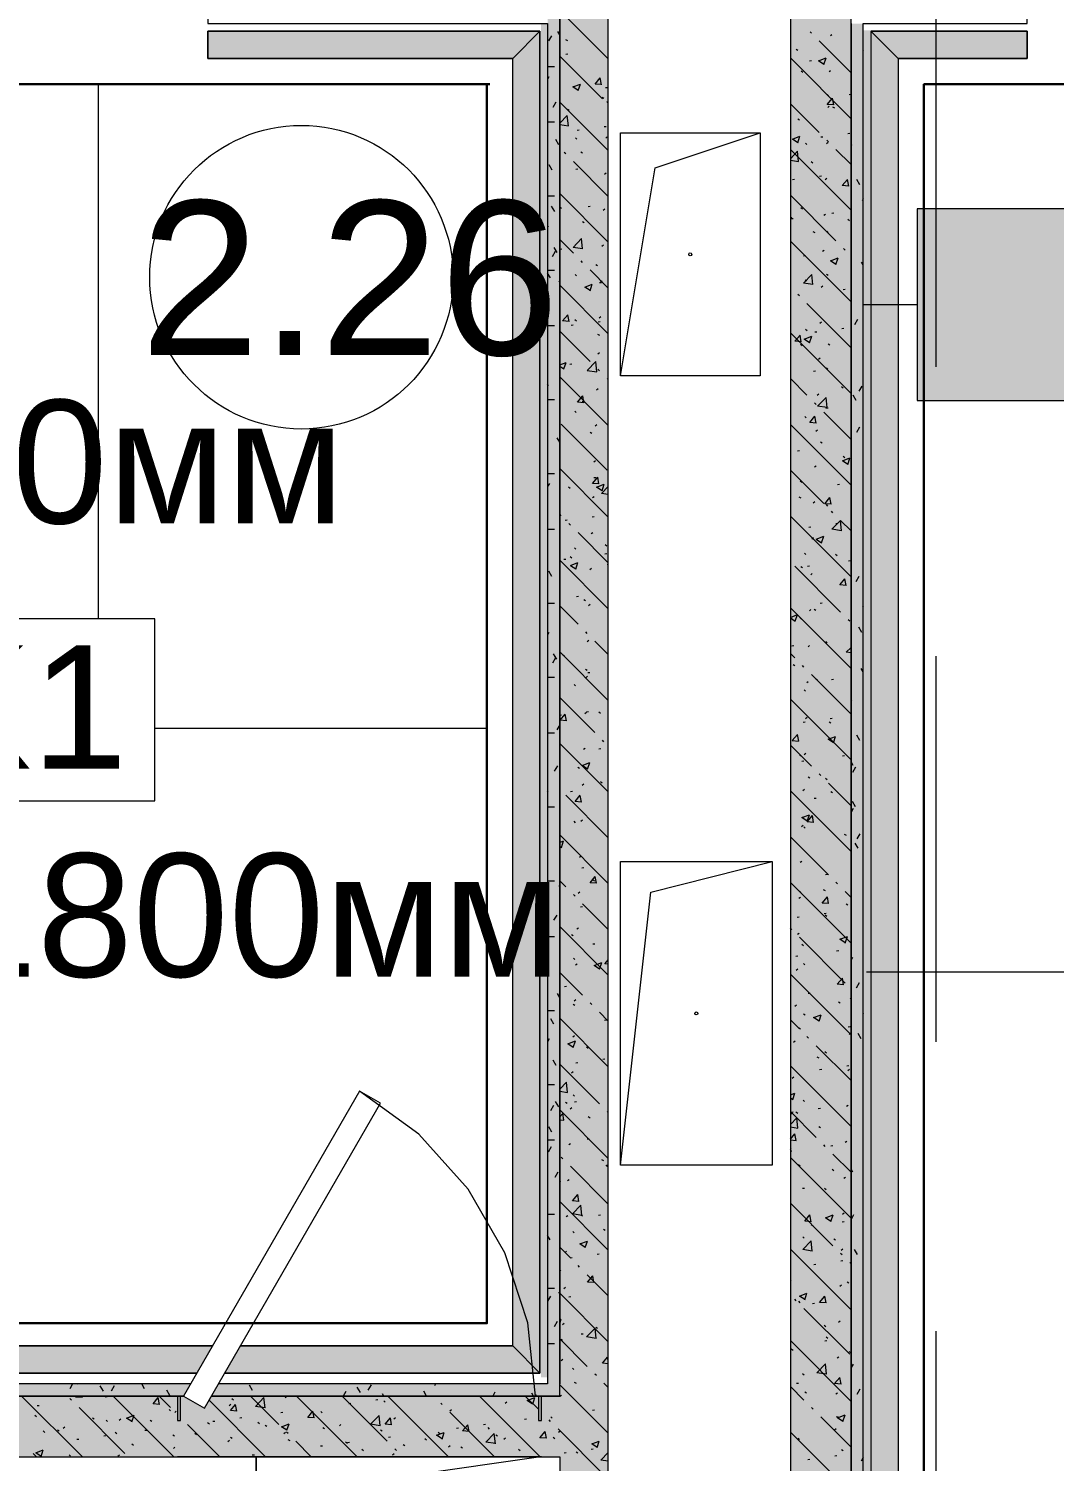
# Model space of a CAD drawing. Header units: millimetres. Extents: x -3817 to 677485, y -22715 to 103890.
# Drawn here: x 396348 to 398038, y 7212 to 9571 of the extents above; entities that cross this region are included whole.
import ezdxf

# ---------------------------------------------------------------- set-up
doc = ezdxf.new("R2010")
doc.units = ezdxf.units.MM
doc.layers.add('PDF _Геометрия', color=7, linetype='Continuous', true_color=0x1d1d1d)
doc.layers.add('PDF _Сплошная заливка', color=7, linetype='Continuous', true_color=0xffffff)
doc.layers.add('PDF _Текст', color=7, linetype='Continuous')
doc.styles.add('PDF GOST-Common', font='arial.ttf')

msp = doc.modelspace()

# ---------------------------------------------------------------- hatches: boundary and pattern name
at = {"layer": 'PDF _Сплошная заливка', "transparency": 33554559}
for points in [[(397202.9, 7339), (397222.9, 7339), (397222.9, 9599), (397202.9, 9599), (397202.9, 8780.2)], [(397702.9, 6649), (397722.9, 6649), (397722.9, 9579), (397702.9, 9579), (397702.9, 6911.4)], [(397187.9, 7219), (397222.9, 7219), (397222.9, 7319), (397192.9, 7317.3), (397192.9, 7279), (397187.9, 7279), (397187.9, 7319), (396649.1, 7319), (396637.5, 7299), (396602.9, 7319), (396597.9, 7319), (396597.9, 7279), (396592.9, 7279), (396592.9, 7319), (394842.9, 7319), (394842.9, 7219), (396927.5, 7219)]]:
    msp.add_hatch(color=256, dxfattribs=at).paths.add_polyline_path(points)
at = {"layer": 'PDF _Сплошная заливка', "true_color": 0xd7cdc4, "transparency": 33554559}
h = msp.add_hatch(color=254, dxfattribs=at)
h.paths.add_polyline_path([(396670.7, 7356.5), (397190.4, 7356.5), (397145.4, 7401.5), (396696.7, 7401.5)], flags=0)
h.paths.add_polyline_path([(396624.5, 7356.5), (396650.5, 7401.5), (394920.4, 7401.5), (394875.4, 7356.5), (396602.9, 7356.5)], flags=0)
at = {"layer": 'PDF _Сплошная заливка', "transparency": 33554559}
h = msp.add_hatch(color=256, dxfattribs=at)
h.paths.add_polyline_path([(396602.9, 7319), (396614.4, 7339), (394862.9, 7339), (394862.9, 7319), (396597.9, 7319)], flags=0)
h.paths.add_polyline_path([(397222.9, 7319), (397222.9, 7339), (396660.6, 7339), (396649.1, 7319), (397192.9, 7319)], flags=0)

# ---------------------------------------------------------------- linework, layer by layer
at = {"layer": 'PDF _Геометрия', "color": 253, "lineweight": 9, "true_color": 0xaaaaaa}
for points in [[(397842.9, 9013.6), (397842.9, 10601.1)], [(397842.9, 7902.3), (397842.9, 8537.3)], [(397182.9, 7319), (397170.2, 7439.6), (397132.7, 7554.9), (397072.1, 7659.9), (396991, 7750), (396892.9, 7821.3)], [(397842.9, 5838.6), (397842.9, 7426.1)]]:
    msp.add_lwpolyline(points, dxfattribs=at)
at = {"layer": 'PDF _Геометрия', "color": 9, "lineweight": 9, "true_color": 0xc0c0c0}
for points in [[(396614.4, 7339), (394862.9, 7339), (394862.9, 9579), (395543.4, 9579), (395543.4, 9591)], [(397722.9, 5679), (397702.9, 5679), (397702.9, 5899), (395422.9, 5899), (395422.9, 7219), (397222.9, 7219), (397222.9, 6649), (397302.9, 6649), (397302.9, 9599), (397602.9, 9599), (397602.9, 6649), (397702.9, 6649), (397402.7, 6649), (397402.7, 6629), (397722.9, 6629), (397722.9, 6649), (397722.9, 9579), (397992.9, 9579), (397992.9, 9591)], [(396643.4, 9591), (396643.4, 9579), (397202.9, 9579), (397202.9, 7339), (396660.6, 7339)], [(397192.9, 7219), (396592.9, 7219)]]:
    msp.add_lwpolyline(points, dxfattribs=at)
msp.add_lwpolyline([(397222.9, 9599), (397222.9, 7339)], close=True, dxfattribs=at)
at = {"layer": 'PDF _Геометрия', "color": 252, "lineweight": 9, "true_color": 0x878787}
for points in [[(397302.9, 9520.7), (397224.6, 9599)], [(397637.8, 9563), (397635.3, 9565.5)], [(397668.8, 9559.2), (397671.5, 9561.2)], [(397232.7, 9553), (397235.5, 9551.2)], [(397612.3, 9536.9), (397615.2, 9535.1)], [(397702.9, 9497.9), (397650.4, 9550.4)], [(397293.3, 9454.9), (397222.9, 9525.3)], [(397232.8, 9528.9), (397236.1, 9529.3)], [(397702.9, 9422.4), (397602.9, 9522.4)], [(397634.3, 9517.8), (397637.7, 9518.2)], [(397658.3, 9511.8), (397649.4, 9517.8), (397661.9, 9522.6)], [(397658.3, 9511.8), (397661.9, 9522.5)], [(397291.8, 9478.5), (397281.1, 9479.4), (397289.7, 9489.6)], [(397291.8, 9478.4), (397289.7, 9489.6)], [(397620.8, 9501.4), (397623.3, 9499.1)], [(397666.6, 9500), (397669.3, 9502)], [(397253.4, 9468.7), (397244.5, 9474.7), (397257, 9479.5)], [(397253.4, 9468.7), (397257, 9479.4)], [(397298.3, 9473.5), (397301.7, 9474)], [(397663.4, 9462.3), (397665.9, 9460.1)], [(397699.8, 9462.4), (397702.9, 9462.8)], [(397302.9, 9369.8), (397222.9, 9449.8)], [(397235.6, 9438.2), (397238.4, 9436.4)], [(397293, 9458.1), (397295.8, 9456.3)], [(397300.8, 9449.4), (397302.9, 9451)], [(397650.4, 9399.6), (397602.9, 9447)], [(397674.3, 9445), (397663.7, 9445.9), (397672.3, 9456.2)], [(397664.5, 9440.8), (397667.1, 9442.9)], [(397674.4, 9445), (397672.3, 9456.1)], [(397672.6, 9442.1), (397675.5, 9440.3)], [(397222.9, 9414.8), (397235.1, 9427.6)], [(397237.1, 9410.7), (397235.1, 9427.6)], [(397615.2, 9422.2), (397618, 9420.4)], [(397222.9, 9412.9), (397237.1, 9410.7)], [(397248.7, 9391.1), (397251.1, 9388.9)], [(397251.6, 9403.4), (397254.9, 9403.8)], [(397296.1, 9409.3), (397299.4, 9409.7)], [(397298.7, 9390.3), (397301.3, 9392.3)], [(397615, 9382.9), (397606.2, 9388.8), (397618.6, 9393.6)], [(397615, 9382.8), (397618.6, 9393.6)], [(397653.1, 9392.3), (397656.4, 9392.7)], [(397697.6, 9398.2), (397700.9, 9398.6)], [(397233, 9364.4), (397230.5, 9366.9)], [(397257.6, 9367.7), (397260.4, 9365.9)], [(397702.9, 9271.6), (397602.9, 9371.6)], [(397602.9, 9356.5), (397614.6, 9368.7)], [(397616.6, 9351.8), (397614.7, 9368.7)], [(397627.6, 9382.3), (397630.1, 9380)], [(397662.3, 9381.6), (397665, 9383.7)], [(397665.5, 9384.5), (397663, 9387)], [(397702.9, 9347), (397678, 9371.9)], [(397302.9, 9294.4), (397245.6, 9351.8)], [(397602.9, 9354), (397616.6, 9351.9)], [(397637.3, 9351.7), (397640.1, 9349.9)], [(397249.3, 9339.1), (397252.6, 9339.6)], [(397296.5, 9331.1), (397299.2, 9333.1)], [(397606.3, 9322.2), (397609.6, 9322.6)], [(397650.8, 9328), (397654.1, 9328.5)], [(397660.2, 9322.4), (397662.8, 9324.5)], [(397699, 9311.3), (397688.4, 9312.2), (397697, 9322.4)], [(397699, 9311.2), (397697, 9322.4)], [(397302.9, 9219), (397222.9, 9299)], [(397678, 9221), (397602.9, 9296.2)], [(397223, 9276.9), (397225.8, 9275.1)], [(397269.9, 9277.9), (397273.2, 9278.3)], [(397294.4, 9271.9), (397297, 9273.9)], [(397620.3, 9276.2), (397622.8, 9274)], [(397260.5, 9253), (397263.3, 9251.2)], [(397602.9, 9260.7), (397605.5, 9259)], [(397604, 9257.9), (397607.4, 9258.3)], [(397658, 9263.3), (397660.7, 9265.3)], [(397671.4, 9266.8), (397674.7, 9267.2)], [(397697.6, 9256.8), (397700.4, 9255)], [(397260.7, 9208.1), (397244.9, 9210.5), (397258.7, 9225)], [(397260.7, 9208), (397258.7, 9224.9)], [(397640.1, 9236.9), (397643, 9235.1)], [(397662.9, 9237.2), (397665.4, 9234.9)], [(397245.6, 9200.9), (397222.9, 9223.6)], [(397223.1, 9207.8), (397226.4, 9208.2)], [(397292.2, 9212.7), (397294.9, 9214.7)], [(397702.9, 9120.7), (397602.9, 9220.7)], [(397655.8, 9204.1), (397658.5, 9206.1)], [(397693.1, 9205.9), (397690.6, 9208.5)], [(397260.6, 9185.8), (397258.1, 9188.3)], [(397282.5, 9182.5), (397285.4, 9180.7)], [(397624.6, 9196.6), (397627.9, 9197.1)], [(397677.9, 9182.4), (397669, 9188.3), (397681.5, 9193.1)], [(397677.9, 9182.3), (397681.5, 9193.1)], [(397248.1, 9166), (397250.6, 9163.7)], [(397302.9, 9143.6), (397273.2, 9173.3)], [(397290, 9153.5), (397292.7, 9155.5)], [(397640.2, 9149.2), (397624.4, 9151.7), (397638.2, 9166.1)], [(397627.1, 9157.2), (397629.6, 9154.9)], [(397640.2, 9149.2), (397638.2, 9166.1)], [(397662.2, 9166.4), (397665, 9164.6)], [(397302.9, 9068.1), (397222.9, 9148.1)], [(397273, 9139.3), (397264.1, 9145.2), (397276.6, 9150)], [(397273, 9139.2), (397276.6, 9149.9)], [(397288.6, 9152.4), (397291.9, 9152.8)], [(397617.7, 9130.5), (397615.2, 9133)], [(397653.7, 9144.9), (397656.3, 9146.9)], [(397690.1, 9141.3), (397693.4, 9141.7)], [(397702.9, 9045.3), (397630.3, 9117.9)], [(397238.2, 9088.4), (397227.6, 9089.4), (397236.2, 9099.6)], [(397238.2, 9088.4), (397236.2, 9099.5)], [(397241.8, 9082.3), (397245.2, 9082.7)], [(397247.9, 9091.6), (397250.7, 9089.8)], [(397286.3, 9088.1), (397289.7, 9088.6)], [(397287.9, 9094.3), (397290.5, 9096.4)], [(397651.5, 9085.7), (397654.2, 9087.7)], [(397273.2, 9022.4), (397222.9, 9072.7)], [(397285.4, 9067.7), (397288.2, 9065.9)], [(397702.9, 8969.8), (397602.9, 9069.8)], [(397620.8, 9055), (397610.2, 9055.9), (397618.8, 9066.1)], [(397620.8, 9054.9), (397618.8, 9066)], [(397634.6, 9053.4), (397625.8, 9059.4), (397638.2, 9064.2)], [(397627.6, 9075.6), (397630.4, 9073.8)], [(397634.6, 9053.4), (397638.2, 9064.1)], [(397643.3, 9071.2), (397646.7, 9071.6)], [(397687.9, 9077), (397691.2, 9077.5)], [(397285.7, 9035.1), (397288.4, 9037.2)], [(397619.8, 9051.1), (397622.2, 9048.8)], [(397665, 9051.7), (397667.9, 9049.9)], [(397222.9, 9017.1), (397233.3, 9021.1)], [(397222.9, 9014.9), (397229.7, 9010.3)], [(397229.7, 9010.3), (397233.3, 9021)], [(397239.6, 9018), (397242.9, 9018.5)], [(397268.4, 9007.9), (397282.3, 9022.4)], [(397284.3, 9005.4), (397282.3, 9022.3)], [(397649.3, 9026.5), (397652, 9028.5)], [(397662.4, 9012), (397664.9, 9009.8)], [(397302.9, 8917.2), (397222.9, 8997.2)], [(397268.4, 9007.9), (397284.2, 9005.5)], [(397288.3, 9007.3), (397285.8, 9009.8)], [(397302.9, 8992.7), (397300.9, 8994.7)], [(397630.3, 8967.1), (397602.9, 8994.4)], [(397641.1, 9006.9), (397644.4, 9007.3)], [(397262.9, 8954.7), (397252.3, 8955.6), (397260.9, 8965.8)], [(397262.9, 8954.6), (397260.9, 8965.8)], [(397283.6, 8975.9), (397286.2, 8978)], [(397647.2, 8967.3), (397649.8, 8969.4)], [(397687.1, 8981.2), (397689.9, 8979.4)], [(397260.1, 8956.8), (397263.5, 8957.2)], [(397645.4, 8952), (397642.8, 8954.5)], [(397663.8, 8946.6), (397647.9, 8949.1), (397661.8, 8963.5)], [(397661.6, 8945.6), (397665, 8946.1)], [(397663.8, 8946.6), (397661.8, 8963.4)], [(397300.9, 8843.9), (397225.4, 8919.3)], [(397247.6, 8940.8), (397250.1, 8938.6)], [(397281.4, 8916.7), (397284, 8918.8)], [(397702.9, 8819), (397602.9, 8919)], [(397626.6, 8932), (397629.1, 8929.7)], [(397645.5, 8921.2), (397634.9, 8922.1), (397643.4, 8932.4)], [(397645.5, 8921.2), (397643.4, 8932.3)], [(397702.9, 8894.4), (397657.9, 8939.4)], [(397272.8, 8906.4), (397275.6, 8904.6)], [(397645, 8908.1), (397647.7, 8910.2)], [(397614.9, 8875.5), (397618.2, 8876)], [(397652.5, 8890.3), (397655.3, 8888.5)], [(397279.2, 8857.6), (397281.9, 8859.6)], [(397642.9, 8848.9), (397645.5, 8851)], [(397697.5, 8852.9), (397688.6, 8858.9), (397701.1, 8863.7)], [(397690, 8866.5), (397692.8, 8864.7)], [(397697.5, 8852.9), (397701.1, 8863.6)], [(397302.9, 8766.4), (397222.9, 8846.4)], [(397287.6, 8820.9), (397277, 8821.9), (397285.5, 8832.1)], [(397278.9, 8831.3), (397282.2, 8831.7)], [(397287.6, 8820.9), (397285.5, 8832)], [(397657.9, 8788.5), (397602.9, 8843.6)], [(397619.3, 8825.9), (397621.7, 8823.7)], [(397237.4, 8816), (397240.3, 8814.2)], [(397277.1, 8798.4), (397279.7, 8800.4)], [(397292.6, 8809.8), (397283.7, 8815.8), (397296.2, 8820.6)], [(397302.9, 8803.6), (397292, 8805.3), (397302.9, 8816.6)], [(397292.6, 8809.8), (397296.2, 8820.5)], [(397617.1, 8800), (397619.9, 8798.2)], [(397680.4, 8820.2), (397683.7, 8820.6)], [(397640.7, 8789.7), (397643.4, 8791.8)], [(397670.2, 8787.5), (397659.5, 8788.4), (397668.1, 8798.6)], [(397661.9, 8786.9), (397664.3, 8784.6)], [(397670.2, 8787.4), (397668.1, 8798.6)], [(397225.4, 8768.4), (397222.9, 8771)], [(397232.1, 8761.2), (397235.4, 8761.6)], [(397240.5, 8753.3), (397238, 8755.9)], [(397276.6, 8767), (397279.9, 8767.5)], [(397702.9, 8668.1), (397602.9, 8768.1)], [(397673, 8773.5), (397670.5, 8776)], [(397687.3, 8744), (397671.5, 8746.4), (397685.4, 8760.9)], [(397678.1, 8755.9), (397681.4, 8756.3)], [(397687.3, 8743.9), (397685.4, 8760.8)], [(397702.9, 8743.6), (397685.6, 8760.9)], [(397302.9, 8691), (397253.1, 8740.8)], [(397274.9, 8739.2), (397277.6, 8741.2)], [(397633.6, 8750), (397636.9, 8750.5)], [(397638.5, 8730.6), (397641.2, 8732.6)], [(397645.4, 8730), (397657.8, 8734.7)], [(397645.4, 8730), (397654.2, 8724)], [(397654.2, 8723.9), (397657.8, 8734.7)], [(397247.1, 8715.7), (397249.6, 8713.4)], [(397297.2, 8705.8), (397300.5, 8706.2)], [(397297.7, 8721.1), (397300.6, 8719.3)], [(397626.1, 8706.9), (397628.5, 8704.6)], [(397302.9, 8615.5), (397222.9, 8695.5)], [(397229.8, 8696.9), (397233.2, 8697.3)], [(397240.3, 8701.3), (397243.1, 8699.5)], [(397240.5, 8686.8), (397252.9, 8691.6)], [(397240.5, 8686.8), (397249.3, 8680.9)], [(397249.3, 8680.8), (397252.9, 8691.6)], [(397272.7, 8680), (397275.4, 8682)], [(397302.9, 8688), (397301.6, 8688.1), (397302.9, 8689.6)], [(397685.6, 8610), (397610.1, 8685.4)], [(397620, 8685.2), (397622.8, 8683.4)], [(397631.3, 8685.8), (397634.7, 8686.2)], [(397677.4, 8705.1), (397680.2, 8703.3)], [(397698.7, 8694.6), (397702, 8695.1)], [(397636.4, 8671.4), (397639, 8673.4)], [(397694.8, 8653.7), (397684.2, 8654.7), (397692.8, 8664.9)], [(397694.8, 8653.7), (397692.8, 8664.8)], [(397250.4, 8635.6), (397253.7, 8636.1)], [(397253.1, 8589.9), (397222.9, 8620.1)], [(397262.4, 8630.8), (397265.2, 8629)], [(397270.6, 8620.8), (397273.2, 8622.8)], [(397702.9, 8517.2), (397602.9, 8617.2)], [(397634.2, 8612.2), (397636.9, 8614.2)], [(397642, 8614.7), (397644.8, 8612.9)], [(397651.9, 8624.5), (397655.2, 8625)], [(397602.9, 8601.3), (397614.6, 8605.8)], [(397602.9, 8600.5), (397611, 8595.1)], [(397611, 8595), (397614.6, 8605.7)], [(397618.7, 8600.8), (397621.2, 8598.5)], [(397700.7, 8594.9), (397698.2, 8597.4)], [(397268.2, 8574.8), (397265.7, 8577.3)], [(397302.9, 8464.6), (397222.9, 8544.6)], [(397268.4, 8561.6), (397271.1, 8563.7)], [(397302.9, 8540.1), (397280.8, 8562.2)], [(397610.1, 8534.6), (397602.9, 8541.8)], [(397605.1, 8554.4), (397608.5, 8554.8)], [(397632, 8553), (397634.7, 8555)], [(397661.3, 8561.7), (397663.8, 8559.5)], [(397702.9, 8542.6), (397695.1, 8543.8), (397702.9, 8551.9)], [(397227.7, 8539.9), (397230.6, 8538.1)], [(397607.4, 8523.9), (397610.2, 8522.1)], [(397625.2, 8519.5), (397622.7, 8522)], [(397702.3, 8519.9), (397702.9, 8519.5)], [(397265.2, 8516), (397268.1, 8514.2)], [(397266.3, 8502.4), (397268.9, 8504.5)], [(397269.2, 8510.2), (397272.5, 8510.6)], [(397629.9, 8493.8), (397632.5, 8495.8)], [(397702.9, 8441.8), (397637.8, 8506.9)], [(397644.9, 8500), (397647.7, 8498.2)], [(397670.7, 8499.1), (397674, 8499.5)], [(397246.6, 8490.5), (397249, 8488.3)], [(397625.5, 8481.7), (397628, 8479.5)], [(397280.8, 8411.4), (397222.9, 8469.2)], [(397266.9, 8445.9), (397270.2, 8446.3)], [(397702.9, 8366.4), (397602.9, 8466.4)], [(397222.9, 8440.1), (397225.7, 8440.5)], [(397234.1, 8430.9), (397223.4, 8431.8), (397232, 8442)], [(397234.1, 8430.8), (397232, 8442)], [(397264.1, 8443.2), (397266.8, 8445.3)], [(397287.3, 8445.5), (397290.1, 8443.7)], [(397623.9, 8428.9), (397627.2, 8429.4)], [(397627.7, 8434.6), (397630.4, 8436.7)], [(397666.9, 8429.5), (397669.8, 8427.7)], [(397668.4, 8434.8), (397671.7, 8435.2)], [(397295.8, 8396.3), (397293.3, 8398.8)], [(397606, 8398.3), (397614.6, 8408.6)], [(397616.7, 8397.4), (397614.6, 8408.5)], [(397673.8, 8394.5), (397665, 8400.5), (397677.4, 8405.3)], [(397673.8, 8394.5), (397677.4, 8405.2)], [(397302.9, 8313.8), (397222.9, 8393.8)], [(397222.9, 8376.1), (397223.4, 8376.2)], [(397261.9, 8384.1), (397264.6, 8386.1)], [(397287.5, 8384.6), (397290.8, 8385.1)], [(397637.8, 8356.1), (397602.9, 8391)], [(397606, 8398.3), (397616.6, 8397.4)], [(397618.2, 8375.6), (397620.7, 8373.4)], [(397625.6, 8375.4), (397628.2, 8377.5)], [(397252.7, 8354.7), (397255.5, 8352.9)], [(397268.9, 8351.4), (397260.1, 8357.4), (397272.5, 8362.2)], [(397268.9, 8351.4), (397272.5, 8362.1)], [(397621.6, 8364.7), (397624.9, 8365.1)], [(397689, 8373.5), (397692.3, 8374)], [(397290.1, 8330.8), (397293, 8329)], [(397632.3, 8338.6), (397635.1, 8336.8)], [(397652.9, 8341), (397650.4, 8343.5)], [(397660.8, 8336.6), (397663.3, 8334.3)], [(397702.9, 8291), (397665.5, 8328.4)], [(397302.9, 8238.4), (397233, 8308.3)], [(397240.7, 8314.5), (397244, 8314.9)], [(397258.7, 8297.1), (397248.1, 8298.1), (397256.7, 8308.3)], [(397258.7, 8297.1), (397256.7, 8308.2)], [(397259.8, 8324.9), (397262.4, 8326.9)], [(397702.9, 8215.5), (397602.9, 8315.5)], [(397623.4, 8316.2), (397626.1, 8318.3)], [(397669.8, 8314.7), (397672.6, 8312.9)], [(397642.2, 8303.4), (397645.5, 8303.8)], [(397246, 8265.4), (397248.5, 8263.1)], [(397257.6, 8265.7), (397260.3, 8267.7)], [(397621.2, 8257), (397623.9, 8259.1)], [(397630.6, 8265.6), (397621.7, 8271.6), (397634.2, 8276.3)], [(397630.6, 8265.5), (397634.2, 8276.3)], [(397641.3, 8263.7), (397630.7, 8264.6), (397639.3, 8274.8)], [(397641.3, 8263.6), (397639.3, 8274.8)], [(397302.9, 8162.9), (397222.9, 8242.9)], [(397665.5, 8177.5), (397602.9, 8240.1)], [(397625, 8256.6), (397627.5, 8254.3)], [(397691.8, 8244.2), (397694.7, 8242.4)], [(397222.9, 8230.8), (397229.3, 8233.2)], [(397222.9, 8224.4), (397225.7, 8222.5)], [(397225.7, 8222.4), (397229.3, 8233.2)], [(397255.4, 8206.5), (397258.1, 8208.5)], [(397259.4, 8189), (397262.7, 8189.5)], [(397619.1, 8197.9), (397621.7, 8199.9)], [(397233, 8157.4), (397222.9, 8167.5)], [(397283.4, 8163.4), (397272.8, 8164.3), (397281.3, 8174.6)], [(397277.6, 8169.4), (397280.4, 8167.6)], [(397283.4, 8163.4), (397281.4, 8174.5)], [(397702.9, 8064.6), (397602.9, 8164.6)], [(397660.9, 8177.9), (397664.2, 8178.4)], [(397680.6, 8162.4), (397678, 8165)], [(397222.9, 8147.8), (397223, 8147.8)], [(397248.1, 8142.3), (397245.6, 8144.8)], [(397253.3, 8147.3), (397255.9, 8149.3)], [(397616.9, 8138.7), (397619.6, 8140.7)], [(397617.7, 8150.5), (397620.2, 8148.2)], [(397666, 8129.9), (397655.4, 8130.9), (397663.9, 8141.1)], [(397657.2, 8153.4), (397660, 8151.6)], [(397666, 8129.9), (397663.9, 8141)], [(397702.9, 8140.1), (397693.1, 8149.9)], [(397257.2, 8124.8), (397260.5, 8125.2)], [(397302.9, 8087.5), (397260.6, 8129.7)], [(397694.7, 8129.5), (397697.5, 8127.7)], [(397302.9, 8012), (397222.9, 8092)], [(397614.2, 8107.8), (397617.5, 8108.2)], [(397658.7, 8113.7), (397662, 8114.1)], [(397660.3, 8111.4), (397662.8, 8109.2)], [(397242.2, 8079.1), (397245, 8077.2)], [(397251.1, 8088.1), (397253.8, 8090.1)], [(397605.1, 8087), (397602.9, 8089.2)], [(397614.7, 8079.5), (397617.4, 8081.5)], [(397693.1, 7999), (397617.7, 8074.4)], [(397693.4, 8065.1), (397684.6, 8071.1), (397697, 8075.8)], [(397693.4, 8065), (397697, 8075.8)], [(397277.7, 8063.5), (397281, 8063.9)], [(397621.8, 8063), (397624.7, 8061.2)], [(397679.2, 8052.4), (397682.6, 8052.8)], [(397245.5, 8040.3), (397248, 8038)], [(397249, 8028.9), (397251.6, 8031)], [(397288.5, 8022), (397279.7, 8027.9), (397292.1, 8032.7)], [(397288.5, 8021.9), (397292.1, 8032.7)], [(397302.9, 8030.1), (397297.4, 8030.6), (397302.9, 8037.1)], [(397611.9, 8043.5), (397615.2, 8044)], [(397612.6, 8020.3), (397615.2, 8022.3)], [(397624.5, 8031.4), (397627, 8029.2)], [(397260.6, 7978.9), (397222.9, 8016.6)], [(397702.9, 7913.8), (397602.9, 8013.8)], [(397690.7, 7996.2), (397680, 7997.1), (397688.6, 8007.3)], [(397690.7, 7996.1), (397688.6, 8007.3)], [(397230.9, 7993.4), (397234.3, 7993.8)], [(397302.5, 7984.2), (397302.9, 7983.9)], [(397632.5, 7982.3), (397635.8, 7982.7)], [(397701.7, 7973.6), (397702.9, 7974.5)], [(397245.1, 7964.3), (397247.9, 7962.5)], [(397246.8, 7969.7), (397249.5, 7971.8)], [(397275.7, 7963.8), (397273.2, 7966.3)], [(397302.9, 7936.6), (397288.3, 7951.2)], [(397610.4, 7961.1), (397613.1, 7963.1)], [(397682.1, 7968.1), (397685, 7966.3)], [(397302.9, 7861.1), (397222.9, 7941.1)], [(397296.5, 7938), (397299.8, 7938.5)], [(397617.7, 7923.6), (397602.9, 7938.4)], [(397624.7, 7948.3), (397627.5, 7946.5)], [(397650.2, 7936.2), (397641.3, 7942.1), (397653.8, 7946.9)], [(397650.2, 7936.1), (397653.8, 7946.8)], [(397698, 7926.9), (397701.3, 7927.4)], [(397245.3, 7893), (397236.4, 7899), (397248.9, 7903.8)], [(397244.6, 7910.5), (397247.3, 7912.6)], [(397245.3, 7893), (397248.9, 7903.7)], [(397608.3, 7901.9), (397610.9, 7904)], [(397617.2, 7925.3), (397619.6, 7923.1)], [(397632.8, 7908.5), (397630.3, 7911)], [(397699.6, 7914.4), (397702.2, 7916.5)], [(397267.1, 7893.8), (397269.9, 7892)], [(397702.9, 7838.4), (397645.4, 7895.9)], [(397659.8, 7886.3), (397662.2, 7884)], [(397288.3, 7800.4), (397222.9, 7865.8)], [(397249.7, 7867.9), (397253, 7868.4)], [(397294.2, 7873.8), (397297.5, 7874.2)], [(397702.9, 7762.9), (397602.9, 7862.9)], [(397646.8, 7877.8), (397649.6, 7876)], [(397651.2, 7856.8), (397654.5, 7857.2)], [(397695.7, 7862.7), (397699, 7863.1)], [(397697.4, 7855.2), (397700.1, 7857.3)], [(397222.9, 7824.5), (397234, 7836)], [(397235.9, 7819.1), (397234, 7836)], [(397242.5, 7851.4), (397245.1, 7853.4)], [(397606.1, 7842.7), (397608.8, 7844.8)], [(397222.9, 7821.2), (397235.9, 7819.1)], [(397245, 7815.1), (397247.5, 7812.8)], [(397602.9, 7815), (397610.5, 7818)], [(397602.9, 7809.9), (397606.9, 7807.2)], [(397606.9, 7807.2), (397610.5, 7817.9)], [(397302.9, 7710.3), (397222.9, 7790.3)], [(397232.5, 7803), (397235.3, 7801.2)], [(397240.3, 7792.2), (397243, 7794.2)], [(397247.4, 7803.6), (397250.8, 7804.1)], [(397302.9, 7785.8), (397300.9, 7787.8)], [(397645.4, 7745), (397602.9, 7787.5)], [(397603.9, 7783.5), (397606.6, 7785.6)], [(397604.4, 7786.7), (397607.7, 7787.1)], [(397612.1, 7786.9), (397615, 7785.1)], [(397624, 7806.3), (397626.4, 7804)], [(397648.9, 7792.5), (397652.3, 7793)], [(397695.2, 7796.1), (397697.9, 7798.1)], [(397222.9, 7778.6), (397227.8, 7784.5)], [(397222.9, 7774), (397229.9, 7773.3)], [(397229.9, 7773.3), (397227.8, 7784.4)], [(397270, 7779.1), (397272.8, 7777.3)], [(397602.9, 7766.1), (397613.5, 7777.2)], [(397602.9, 7762.2), (397615.4, 7760.3)], [(397615.4, 7760.2), (397613.5, 7777.1)], [(397649.6, 7763), (397652.5, 7761.2)], [(397268, 7742.4), (397271.3, 7742.8)], [(397602.9, 7742), (397610.4, 7751)], [(397602.9, 7740.7), (397612.5, 7739.9)], [(397612.5, 7739.8), (397610.4, 7751)], [(397693.1, 7736.9), (397695.7, 7738.9)], [(397238.1, 7733), (397240.8, 7735)], [(397602.9, 7725.2), (397604.4, 7726.4)], [(397602.9, 7722.5), (397605.5, 7722.8)], [(397660.4, 7729.9), (397657.9, 7732.5)], [(397669.5, 7731.3), (397672.8, 7731.7)], [(397702.9, 7687.5), (397673, 7717.4)], [(397227.9, 7709.8), (397225.4, 7712.3)], [(397302.9, 7634.9), (397240.5, 7697.3)], [(397292, 7708.6), (397294.9, 7706.8)], [(397302.9, 7696.1), (397299.3, 7698.5), (397302.9, 7699.9)], [(397702.9, 7612), (397602.9, 7712)], [(397616.6, 7700.2), (397619.1, 7697.9)], [(397671.7, 7692.5), (397674.5, 7690.7)], [(397222.9, 7672.5), (397224.5, 7672.7)], [(397236, 7673.8), (397238.6, 7675.8)], [(397690.9, 7677.7), (397693.6, 7679.7)], [(397254.6, 7639.6), (397243.9, 7640.5), (397252.5, 7650.7)], [(397254.6, 7639.5), (397252.5, 7650.7)], [(397622.7, 7661.1), (397626, 7661.6)], [(397659.2, 7661.2), (397661.7, 7658.9)], [(397302.9, 7559.4), (397222.9, 7639.4)], [(397259.5, 7616.5), (397243.7, 7619), (397257.5, 7633.4)], [(397259.5, 7616.5), (397257.5, 7633.3)], [(397673, 7566.5), (397602.9, 7636.6)], [(397688.7, 7618.5), (397691.4, 7620.5)], [(397233.8, 7614.6), (397236.5, 7616.6)], [(397257.4, 7617.7), (397260.2, 7615.9)], [(397286.7, 7616.9), (397290.1, 7617.4)], [(397637.1, 7606.1), (397626.5, 7607.1), (397635.1, 7617.3)], [(397637.1, 7606.1), (397635.1, 7617.2)], [(397637.1, 7601.7), (397639.9, 7599.9)], [(397669.8, 7606.7), (397660.9, 7612.7), (397673.4, 7617.5)], [(397669.8, 7606.7), (397673.4, 7617.4)], [(397688.2, 7605.8), (397691.6, 7606.2)], [(397244.5, 7590), (397246.9, 7587.7)], [(397264.9, 7563.6), (397256, 7569.6), (397268.5, 7574.3)], [(397264.9, 7563.5), (397268.5, 7574.3)], [(397294.9, 7593.8), (397297.7, 7592)], [(397639, 7557.6), (397623.2, 7560.1), (397637, 7574.5)], [(397623.4, 7581.1), (397625.9, 7578.9)], [(397639, 7557.6), (397637, 7574.5)], [(397674.5, 7577.8), (397677.4, 7576)], [(397240.5, 7546.4), (397222.9, 7564)], [(397231.7, 7555.4), (397234.3, 7557.5)], [(397284.5, 7552.6), (397287.8, 7553.1)], [(397702.9, 7461.1), (397602.9, 7561.1)], [(397688.1, 7551.4), (397685.6, 7553.9)], [(397686.6, 7559.3), (397689.2, 7561.3)], [(397222.9, 7526.8), (397224.9, 7525.5)], [(397240, 7546.8), (397243.3, 7547.2)], [(397255.6, 7531.3), (397253.1, 7533.8)], [(397641.5, 7535.7), (397644.8, 7536.1)], [(397686, 7541.5), (397689.3, 7542)], [(397702.9, 7536.6), (397700.7, 7538.8)], [(397302.9, 7484), (397268.2, 7518.7)], [(397279.2, 7505.9), (397268.6, 7506.8), (397277.2, 7517)], [(397279.2, 7505.8), (397277.2, 7517)], [(397602.9, 7510.5), (397604.5, 7509.5)], [(397684.4, 7500.1), (397687.1, 7502.2)], [(397696.6, 7507.3), (397699.4, 7505.5)], [(397302.9, 7408.5), (397222.9, 7488.5)], [(397229.5, 7496.2), (397232.2, 7498.3)], [(397237.7, 7482.5), (397241, 7483)], [(397612.7, 7476), (397610.1, 7478.5)], [(397626.5, 7477.8), (397617.7, 7483.7), (397630.1, 7488.5)], [(397626.5, 7477.7), (397630.1, 7488.5)], [(397661.8, 7472.4), (397651.2, 7473.3), (397659.8, 7483.5)], [(397661.8, 7472.3), (397659.8, 7483.5)], [(397616.1, 7475), (397618.6, 7472.8)], [(397700.7, 7388), (397625.2, 7463.4)], [(397639.2, 7471.4), (397642.5, 7471.9)], [(397222.9, 7444.5), (397225.2, 7445.4)], [(397222.9, 7438.4), (397225.2, 7445.4)], [(397227.3, 7437), (397230, 7439.1)], [(397282.3, 7432.5), (397285.1, 7430.7)], [(397658.7, 7436), (397661.2, 7433.7)], [(397682.3, 7440.9), (397684.9, 7443)], [(397268.2, 7367.9), (397222.9, 7413.2)], [(397224.9, 7412.6), (397227.7, 7410.8)], [(397258.3, 7421.3), (397261.6, 7421.7)], [(397283.1, 7413.9), (397267.3, 7416.3), (397281.1, 7430.8)], [(397283.1, 7413.8), (397281.1, 7430.7)], [(397702.9, 7310.3), (397602.9, 7410.3)], [(397659.8, 7410.2), (397663.1, 7410.6)], [(397662, 7416.4), (397664.8, 7414.6)], [(397604.5, 7396.6), (397607.4, 7394.8)], [(397699.5, 7392.5), (397702.3, 7390.7)], [(397225.2, 7377.8), (397227.8, 7379.9)], [(397243.9, 7364.8), (397246.4, 7362.5)], [(397302.9, 7372.2), (397293.3, 7373.1), (397301.8, 7383.3)], [(397302.9, 7377.5), (397301.8, 7383.2)], [(397662.6, 7355), (397646.8, 7357.5), (397660.6, 7371.9)], [(397662.6, 7355), (397660.6, 7371.9)], [(397680.1, 7381.7), (397682.8, 7383.8)], [(397302.9, 7257.7), (397222.9, 7337.7)], [(397246.9, 7342.1), (397249.8, 7340.3)], [(397283.3, 7352.8), (397280.8, 7355.3)], [(397302.9, 7333.2), (397295.8, 7340.2)], [(397613, 7340), (397616.3, 7340.5)], [(397622.9, 7356), (397625.4, 7353.7)], [(397686.5, 7338.7), (397675.9, 7339.6), (397684.4, 7349.8)], [(397686.5, 7338.6), (397684.4, 7349.7)], [(396436.4, 7219), (396336.4, 7319)], [(396418.3, 7312.5), (396415.8, 7315.1)], [(396435.9, 7316.5), (396425.2, 7317.4), (396426.6, 7319)], [(396435.9, 7316.4), (396435.4, 7319)], [(396474, 7318), (396477.3, 7318.4)], [(396587.2, 7219), (396487.2, 7319)], [(396563.4, 7305.3), (396552.8, 7306.3), (396561.3, 7316.5)], [(396563.4, 7305.3), (396561.3, 7316.4)], [(396581.7, 7300), (396562.7, 7319)], [(396682.9, 7314.9), (396685.4, 7312.6)], [(396760.3, 7272.3), (396713.6, 7319)], [(396737.4, 7299.5), (396721.6, 7302), (396735.4, 7316.4)], [(396737.4, 7299.5), (396735.4, 7316.4)], [(396770.6, 7316.7), (396773.3, 7318.8)], [(396889, 7219), (396789, 7319)], [(396938.8, 7244.7), (396864.4, 7319)], [(397039.8, 7219), (396939.8, 7319)], [(397190.7, 7219), (397090.7, 7319)], [(397187.9, 7297.3), (397166.2, 7319)], [(397178.3, 7305.7), (397169.5, 7311.7), (397182, 7316.5)], [(397178.4, 7305.7), (397182, 7316.4)], [(397223, 7318.7), (397225.7, 7320.7)], [(397625.2, 7312.5), (397602.9, 7334.9)], [(397626.6, 7326.1), (397629.4, 7324.2)], [(397677.9, 7322.6), (397680.6, 7324.6)], [(396361.7, 7303.2), (396365, 7303.7)], [(396506.3, 7224.5), (396430.9, 7300)], [(396579.2, 7297.1), (396581.7, 7294.8)], [(396588.5, 7292), (396591.1, 7294)], [(396738.1, 7219), (396645.1, 7312)], [(396678.3, 7303.4), (396680.9, 7305.4)], [(396690.9, 7294.2), (396680.3, 7295.1), (396688.9, 7305.3)], [(396690.9, 7294.1), (396688.9, 7305.3)], [(396763.2, 7292.1), (396766.5, 7292.6)], [(396818.4, 7283), (396807.8, 7283.9), (396816.4, 7294.2)], [(396818.5, 7283), (396816.4, 7294.1)], [(396829.2, 7293.6), (396831.7, 7291.4)], [(396875.5, 7306.9), (396878.8, 7307.3)], [(396920, 7312.8), (396923.3, 7313.2)], [(396932.9, 7311.4), (396935.3, 7309.2)], [(397029.3, 7305), (397026.8, 7307.5)], [(397041.9, 7294.8), (397044.6, 7296.8)], [(397115.3, 7219), (397041.9, 7292.4)], [(397133.2, 7307.3), (397135.9, 7309.3)], [(397277, 7295.8), (397280.3, 7296.2)], [(397640.3, 7297.5), (397637.8, 7300)], [(396358.1, 7287.3), (396360.9, 7285.5)], [(396404.8, 7266.1), (396407.5, 7268.2)], [(396453, 7283.3), (396455.8, 7281.5)], [(396475.5, 7279.3), (396478, 7277)], [(396497.2, 7279.5), (396499.9, 7281.5)], [(396517.9, 7276.9), (396509.1, 7282.8), (396521.5, 7287.6)], [(396517.9, 7276.8), (396521.5, 7287.6)], [(396547.9, 7279.3), (396550.8, 7277.5)], [(396662.7, 7219), (396609.4, 7272.3)], [(396642.8, 7275.3), (396645.7, 7273.5)], [(396651.4, 7277.4), (396654.7, 7277.8)], [(396695.9, 7283.3), (396699.2, 7283.7)], [(396725.5, 7275.8), (396728, 7273.6)], [(396737.8, 7271.3), (396740.6, 7269.5)], [(396773.4, 7262.6), (396764.6, 7268.6), (396777, 7273.4)], [(396773.4, 7262.6), (396777, 7273.3)], [(396832.7, 7267.3), (396835.5, 7265.5)], [(396859.8, 7270), (396862.4, 7272.1)], [(396927.1, 7270.1), (396911.3, 7272.6), (396925.2, 7287)], [(396927.1, 7270.1), (396925.2, 7286.9)], [(396946, 7271.9), (396935.3, 7272.8), (396943.9, 7283)], [(396946, 7271.8), (396943.9, 7282.9)], [(396949.6, 7281.4), (396952.2, 7283.5)], [(397052.9, 7266.3), (397056.2, 7266.7)], [(397073.5, 7260.7), (397062.9, 7261.6), (397071.4, 7271.8)], [(397073.5, 7260.6), (397071.5, 7271.8)], [(397097.4, 7272.1), (397100.7, 7272.6)], [(397104.5, 7267), (397106.9, 7264.7)], [(397164.7, 7281), (397168, 7281.4)], [(397207.8, 7277.3), (397205.3, 7279.9)], [(397208.2, 7284.8), (397210.6, 7282.5)], [(397702.9, 7234.9), (397652.9, 7284.9)], [(397678.5, 7284.7), (397681.8, 7285.1)], [(397689.4, 7277.3), (397680.5, 7283.2), (397693, 7288)], [(397689.4, 7277.2), (397693, 7287.9)], [(396371.8, 7261.5), (396374.3, 7259.2)], [(396395.6, 7263.4), (396398.4, 7261.6)], [(396427.2, 7247.9), (396430.5, 7248.3)], [(396471.7, 7253.7), (396475.1, 7254.2)], [(396490.5, 7259.4), (396493.3, 7257.6)], [(396539.1, 7262.6), (396542.4, 7263)], [(396585.4, 7255.4), (396588.2, 7253.6)], [(396621.8, 7258), (396624.3, 7255.8)], [(396676.1, 7244.2), (396678.8, 7246.2)], [(396680.3, 7251.4), (396683.2, 7249.6)], [(396768.5, 7257.5), (396771.1, 7259.6)], [(396775.3, 7257.2), (396772.8, 7259.7)], [(396775.2, 7247.4), (396778.1, 7245.6)], [(396813.6, 7219), (396787.9, 7244.7)], [(396870.2, 7243.4), (396873, 7241.6)], [(396873.2, 7242.6), (396876.6, 7243.1)], [(396927.6, 7263.3), (396930.4, 7261.5)], [(396940.6, 7251.5), (396943.9, 7251.9)], [(397000.8, 7249.2), (397003.3, 7246.9)], [(397029, 7248.4), (397020.1, 7254.4), (397032.6, 7259.1)], [(397022.5, 7259.3), (397025.3, 7257.5)], [(397029, 7248.3), (397032.6, 7259.1)], [(397116.9, 7240.7), (397101.1, 7243.1), (397114.9, 7257.6)], [(397116.9, 7240.6), (397114.9, 7257.5)], [(397117.4, 7255.2), (397120.2, 7253.4)], [(397131, 7248.1), (397133.7, 7250.1)], [(397201, 7249.5), (397190.4, 7250.5), (397199, 7260.7)], [(397201, 7249.5), (397199, 7260.6)], [(397212.3, 7251.2), (397215.1, 7249.4)], [(397295.8, 7189.3), (397222.9, 7262.3), (397220.4, 7264.8)], [(397220.9, 7259.5), (397222.9, 7261), (397223.5, 7261.5)], [(397284.5, 7234.2), (397275.6, 7240.1), (397288.1, 7244.9)], [(397284.5, 7234.1), (397288.1, 7244.8)], [(397702.9, 7159.4), (397602.9, 7259.4)], [(397615.6, 7249.9), (397618.1, 7247.6)], [(397675.8, 7263.4), (397678.4, 7265.4)], [(396361, 7219), (396355.4, 7224.5)], [(396368.5, 7219.5), (396359.7, 7225.5), (396372.1, 7230.3)], [(396368.5, 7219.5), (396372.1, 7230.2)], [(396414.4, 7222.4), (396416.9, 7220.2)], [(396495, 7220.3), (396497.7, 7222.3)], [(396518.1, 7240.2), (396520.6, 7238)], [(396586.3, 7232.8), (396589, 7234.9)], [(396716.4, 7222), (396719.8, 7222.4)], [(396828.7, 7236.8), (396832.1, 7237.2)], [(396897.1, 7231.4), (396899.6, 7229.1)], [(396947.4, 7222.2), (396950.1, 7224.3)], [(396953.9, 7229.6), (396951.4, 7232.1)], [(396965.1, 7239.4), (396967.9, 7237.6)], [(397039.8, 7235.6), (397042.4, 7237.6)], [(397060, 7235.4), (397062.8, 7233.6)], [(397154.9, 7231.4), (397157.7, 7229.6)], [(397230.2, 7225.7), (397233.6, 7226.1)], [(397249.8, 7227.4), (397252.6, 7225.6)], [(397274.7, 7231.5), (397278.1, 7232)], [(397302.9, 7211.8), (397290.8, 7213.7), (397302.9, 7226.3)], [(397676.2, 7220.4), (397679.6, 7220.9)], [(397686.9, 7231.2), (397689.7, 7229.4)], [(397631.7, 7214.6), (397635.1, 7215)]]:
    msp.add_lwpolyline(points, dxfattribs=at)
at = {"layer": 'PDF _Геометрия', "color": 7, "lineweight": 9}
for points in [[(397702.9, 9579), (397702.9, 6649), (397702.9, 9579), (397702.9, 9599), (397962.9, 9599), (397702.9, 9599), (397602.9, 9599)], [(397190.4, 7356.5), (396670.7, 7356.5), (397190.4, 7356.5), (397190.4, 9566.5)], [(397735.4, 9566.5), (397780.4, 9521.5), (397780.4, 6571.5), (397480.2, 6571.5)], [(397735.4, 9566.5), (397735.4, 6616.5)], [(397735.4, 9566.5), (397735.4, 6616.5)], [(397992.9, 9521.5), (397992.9, 9566.5), (397992.9, 9521.5)], [(397145.4, 7401.5), (396696.7, 7401.5), (397145.4, 7401.5), (397145.4, 9521.5)], [(397780.4, 9521.5), (397780.4, 6571.5)], [(396462.9, 8599), (396462.9, 9479)], [(397322.9, 8999), (397380.4, 9341.5), (397552.9, 9399)], [(397722.9, 9116.3), (397812, 9116.3)], [(396556, 8419), (397102.9, 8419)], [(397322.9, 7699), (397372.9, 8149), (397572.9, 8199)], [(397728.4, 8017.7), (398144.3, 8017.7)], [(397222.9, 7319), (396649.1, 7319), (397222.9, 7319), (397222.9, 7339)], [(394862.9, 7319), (396602.9, 7319), (394862.9, 7319), (394842.9, 7319)], [(396722.9, 6974), (396785.4, 7161.5), (397187.9, 7219)]]:
    msp.add_lwpolyline(points, dxfattribs=at)
for points in [[(394875.4, 7356.5), (394875.4, 9566.5), (394920.4, 9521.5), (394920.4, 7401.5), (396650.5, 7401.5), (394920.4, 7401.5), (394875.4, 7356.5), (396624.5, 7356.5)], [(397190.4, 9566.5), (397190.4, 7356.5), (397145.4, 7401.5), (397145.4, 9521.5), (396642.9, 9521.5), (396642.9, 9566.5), (396642.9, 9521.5), (397145.4, 9521.5), (397190.4, 9566.5), (396642.9, 9566.5)], [(397735.4, 9566.5), (397992.9, 9566.5)], [(397780.4, 9521.5), (397992.9, 9521.5)], [(397552.9, 9399), (397552.9, 8999), (397322.9, 8999), (397322.9, 9399)], [(398512, 9273.8), (397812, 9273.8), (397812, 8958.2), (398512, 8958.2)], [(396556, 8599), (395902.9, 8599), (395902.9, 8299), (396556, 8299)], [(397572.9, 8199), (397572.9, 7699), (397322.9, 7699), (397322.9, 8199)], [(397222.9, 6974), (396722.9, 6974), (396722.9, 7219), (396722.9, 6974)]]:
    msp.add_lwpolyline(points, close=True, dxfattribs=at)
at = {"layer": 'PDF _Геометрия', "color": 253, "lineweight": 9, "true_color": 0x9b9b9b}
for points in [[(397209.3, 9559.1), (397204.3, 9550.4)], [(397222.9, 9560.4), (397219.7, 9565.9)], [(397722.9, 9534.3), (397722.1, 9533)], [(397204, 9508.5), (397214.1, 9508.5)], [(397722.2, 9508.5), (397722.9, 9508.5)], [(397205.2, 9491.1), (397202.9, 9487.1)], [(397216.4, 9449.5), (397211.3, 9440.8)], [(397722.2, 9447.6), (397722.9, 9447.6)], [(397204, 9417.1), (397214.1, 9417.1)], [(397221.7, 9379.5), (397216.7, 9388.2)], [(397703.8, 9379.2), (397702.9, 9377.8)], [(397210.6, 9337.8), (397205.5, 9346.6)], [(397722.2, 9356.1), (397722.9, 9356.1)], [(397717.3, 9313.6), (397712.3, 9322.3)], [(397204, 9295.2), (397214.1, 9295.2)], [(397214.7, 9269.8), (397209.6, 9278.5)], [(397722.9, 9290.5), (397721, 9287.3)], [(397204.1, 9245.4), (397202.9, 9243.3)], [(397215.3, 9203.7), (397210.2, 9195)], [(397218.7, 9201.8), (397213.7, 9210.5)], [(397722.9, 9182), (397720.4, 9186.3)], [(397207.6, 9160.1), (397202.9, 9168.3)], [(397204, 9173.2), (397214.1, 9173.2)], [(397222.9, 9156), (397221.4, 9153.4)], [(397722.2, 9173.2), (397722.9, 9173.2)], [(397722.2, 9112.3), (397722.9, 9112.3)], [(397703.1, 9094.3), (397702.9, 9094.7)], [(397713.8, 9091.9), (397708.8, 9083.2)], [(397204, 9081.8), (397214.1, 9081.8)], [(397722.2, 9020.8), (397722.9, 9020.8)], [(397204.6, 8982.4), (397202.9, 8985.4)], [(397711.3, 8958.2), (397706.3, 8966.9)], [(397720.9, 8982.2), (397715.9, 8973.5)], [(397204, 8959.9), (397214.1, 8959.9)], [(397222.9, 8889.8), (397218.9, 8896.7)], [(397716.8, 8914.2), (397711.8, 8905.5)], [(397204, 8838), (397214.1, 8838)], [(397722.2, 8838), (397722.9, 8838)], [(397206, 8821.9), (397202.9, 8816.5)], [(397722.2, 8777), (397722.9, 8777)], [(397204, 8746.5), (397214.1, 8746.5)], [(397722.2, 8685.6), (397722.9, 8685.6)], [(397209.8, 8668.7), (397204.7, 8677.4)], [(397715.7, 8668.4), (397710.7, 8659.7)], [(397204, 8624.6), (397214.1, 8624.6)], [(397722.9, 8619.9), (397721.8, 8618.1)], [(397204.9, 8576.2), (397202.9, 8572.7)], [(397720.6, 8576.4), (397715.5, 8585.1)], [(397217.9, 8532.6), (397212.9, 8541.3)], [(397216.1, 8534.6), (397211, 8525.9)], [(397722.9, 8511.5), (397719.6, 8517.1)], [(397204, 8502.7), (397214.1, 8502.7)], [(397722.2, 8502.7), (397722.9, 8502.7)], [(397703.5, 8464.3), (397702.9, 8463.4)], [(397222.9, 8424.5), (397218.1, 8416.2)], [(397722.2, 8441.7), (397722.9, 8441.7)], [(397204, 8411.2), (397214.1, 8411.2)], [(397717.6, 8398.7), (397712.6, 8407.4)], [(397219.1, 8356.9), (397214, 8348.1)], [(397706.4, 8357.1), (397702.9, 8363.2)], [(397710.5, 8354.7), (397705.5, 8346)], [(397722.2, 8350.3), (397722.9, 8350.3)], [(397203.8, 8313.3), (397202.9, 8314.8)], [(397204, 8289.3), (397214.1, 8289.3)], [(397706.4, 8286.6), (397702.9, 8280.5)], [(397710.5, 8289.1), (397705.5, 8297.8)], [(397717.6, 8245), (397712.6, 8236.3)], [(397714.6, 8221), (397709.6, 8229.7)], [(397204, 8167.4), (397214.1, 8167.4)], [(397703.4, 8179.4), (397702.9, 8180.3)], [(397722.2, 8167.4), (397722.9, 8167.4)], [(397222.9, 8158.3), (397222.2, 8159.5)], [(397218, 8111.1), (397212.9, 8102.4)], [(397722.2, 8106.4), (397722.9, 8106.4)], [(397204, 8076), (397214.1, 8076)], [(397705.4, 8040.9), (397702.9, 8036.6)], [(397716.5, 7999.3), (397711.5, 7990.6)], [(397722.2, 8015), (397722.9, 8015)], [(397222.9, 7975.4), (397219.2, 7981.8)], [(397204, 7954), (397214.1, 7954)], [(397213.1, 7931.5), (397208, 7940.2)], [(397722.9, 7949.4), (397722.6, 7948.9)], [(397205.7, 7907), (397202.9, 7902.1)], [(397719.8, 7907.3), (397714.7, 7916)], [(397217.1, 7863.4), (397212.1, 7872.1)], [(397204, 7832.1), (397214.1, 7832.1)], [(397722.2, 7832.1), (397722.9, 7832.1)], [(397212.8, 7797.4), (397207.8, 7788.6)], [(397221.2, 7795.4), (397216.2, 7804.1)], [(397210.1, 7753.8), (397205, 7762.5)], [(397722.2, 7771.2), (397722.9, 7771.2)], [(397204, 7740.7), (397214.1, 7740.7)], [(397208.7, 7729.3), (397203.7, 7720.6)], [(397705.6, 7687.9), (397702.9, 7692.7)], [(397219.9, 7687.7), (397214.8, 7679)], [(397722.2, 7679.7), (397722.9, 7679.7)], [(397203, 7644.1), (397202.9, 7644.3)], [(397204, 7618.8), (397214.1, 7618.8)], [(397707.2, 7617.5), (397702.9, 7609.9)], [(397207.1, 7576.1), (397202.9, 7583.3)], [(397713.8, 7551.9), (397708.8, 7560.6)], [(397207.6, 7483.6), (397202.9, 7475.4)], [(397204, 7496.8), (397214.1, 7496.8)], [(397222.9, 7487.7), (397221.4, 7490.3)], [(397722.2, 7496.8), (397722.9, 7496.8)], [(397218.8, 7442), (397213.7, 7433.2)], [(397722.2, 7435.9), (397722.9, 7435.9)], [(397204, 7405.4), (397214.1, 7405.4)], [(397706.2, 7371.7), (397702.9, 7366.1)], [(396420.2, 7339), (396415.6, 7330.9)], [(396429.3, 7338.2), (396428.9, 7339)], [(396539, 7331.1), (396534.5, 7339)], [(396912.1, 7337.5), (396907, 7328.7)], [(397018.5, 7339), (397016.7, 7335.8)], [(397722.2, 7344.4), (397722.9, 7344.4)], [(396471, 7327), (396465.9, 7335.8)], [(396488.6, 7335.6), (396483.6, 7326.9)], [(396580.6, 7320), (396575.6, 7328.7)], [(396716.7, 7328.1), (396711.7, 7336.8)], [(396870.4, 7326.3), (396866.2, 7319)], [(396894.4, 7325.1), (396889.4, 7333.9)], [(396933.2, 7319), (396931, 7322.7)], [(397003.5, 7319), (396999, 7326.8)], [(397116.2, 7325.2), (397112.6, 7319)], [(397179.5, 7319), (397176.8, 7323.8)], [(397184.2, 7321.1), (397183, 7319)], [(397717.3, 7330.1), (397712.3, 7321.4)], [(397722.9, 7217.8), (397719.4, 7211.7)]]:
    msp.add_lwpolyline(points, dxfattribs=at)
at = {"layer": 'PDF _Геометрия', "color": 231, "lineweight": 30, "true_color": 0xff80c0}
for points in [[(397107.9, 9479), (394962.9, 9479), (394962.9, 7439), (397102.9, 7439), (397102.9, 9479)], [(399022.9, 2479), (399022.9, 9479), (397822.9, 9479), (397822.9, 5559), (396547.9, 5559), (396547.9, 2159), (397932.4, 2159)]]:
    msp.add_lwpolyline(points, dxfattribs=at)
at = {"layer": 'PDF _Геометрия', "color": 253, "lineweight": 13, "true_color": 0xaaaaaa}
for points in [[(396892.9, 7821.3), (396602.9, 7319), (396637.5, 7299), (396927.5, 7801.3)], [(396597.9, 7279), (396597.9, 7319), (396592.9, 7319), (396592.9, 7279)], [(397187.9, 7279), (397192.9, 7279), (397192.9, 7319), (397187.9, 7319)]]:
    msp.add_lwpolyline(points, close=True, dxfattribs=at)
at = {"layer": 'PDF _Геометрия', "color": 7, "lineweight": 9}
for centre, radius in [((396797.3, 9161.3), 250), ((396797.3, 9161.3), 250), ((397437.9, 9199), 2.5), ((397447.9, 7949), 2.5)]:
    msp.add_circle(centre, radius, dxfattribs=at)
at = {"layer": 'PDF _Сплошная заливка', "color": 135, "lineweight": 35, "true_color": 0x3f92ba, "transparency": 33554559}
for points in [[(397202.9, 7350), (397202.9, 9579), (397191.9, 7350), (397191.9, 9579)], [(397733.9, 6629), (397733.9, 9568), (397722.9, 6629), (397722.9, 9568)]]:
    msp.add_solid(points, dxfattribs=at)
at = {"layer": 'PDF _Сплошная заливка', "lineweight": 35, "transparency": 33554559}
for points in [[(397302.9, 6649), (397302.9, 9599), (397222.9, 6649), (397222.9, 9599)], [(397702.9, 6649), (397702.9, 9599), (397602.9, 6649), (397602.9, 9599)], [(396597.9, 7279), (396597.9, 7319), (396592.9, 7279), (396592.9, 7319)], [(397192.9, 7279), (397192.9, 7319), (397187.9, 7279), (397187.9, 7319)]]:
    msp.add_solid(points, dxfattribs=at)
at = {"layer": 'PDF _Сплошная заливка', "color": 254, "lineweight": 35, "true_color": 0xd7cdc4, "transparency": 33554559}
for points in [[(396642.9, 9521.5), (397145.4, 9521.5), (396642.9, 9566.5), (397190.4, 9566.5)], [(397190.4, 7356.5), (397190.4, 9566.5), (397145.4, 7401.5), (397145.4, 9521.5)], [(397992.9, 9521.5), (397992.9, 9566.5), (397780.4, 9521.5), (397735.4, 9566.5)], [(397780.4, 6571.5), (397780.4, 9521.5), (397735.4, 6616.5), (397735.4, 9566.5)]]:
    msp.add_solid(points, dxfattribs=at)
at = {"layer": 'PDF _Сплошная заливка', "lineweight": 9, "transparency": 33554559}
msp.add_solid([(398512, 9273.8), (397812, 9273.8), (398512, 8958.2), (397812, 8958.2)], dxfattribs=at)

# ---------------------------------------------------------------- texts
at = {"layer": 'PDF _Текст', "color": 250, "true_color": 0x3c3c3c, "attachment_point": 4, "style": 'PDF GOST-Common'}
for s, insert, char_height in [('2.26', (396531.6, 9158.5), 254), ('Н= до 1800мм', (394994.7, 8828.2), 203.2), ('FK1', (395990.2, 8453.5), 203.2), ('Н=от 1800мм', (395466.4, 8109.5), 203.2)]:
    msp.add_mtext(s, dxfattribs=dict(at, insert=insert, char_height=char_height))

doc.saveas('drawing.dxf')
